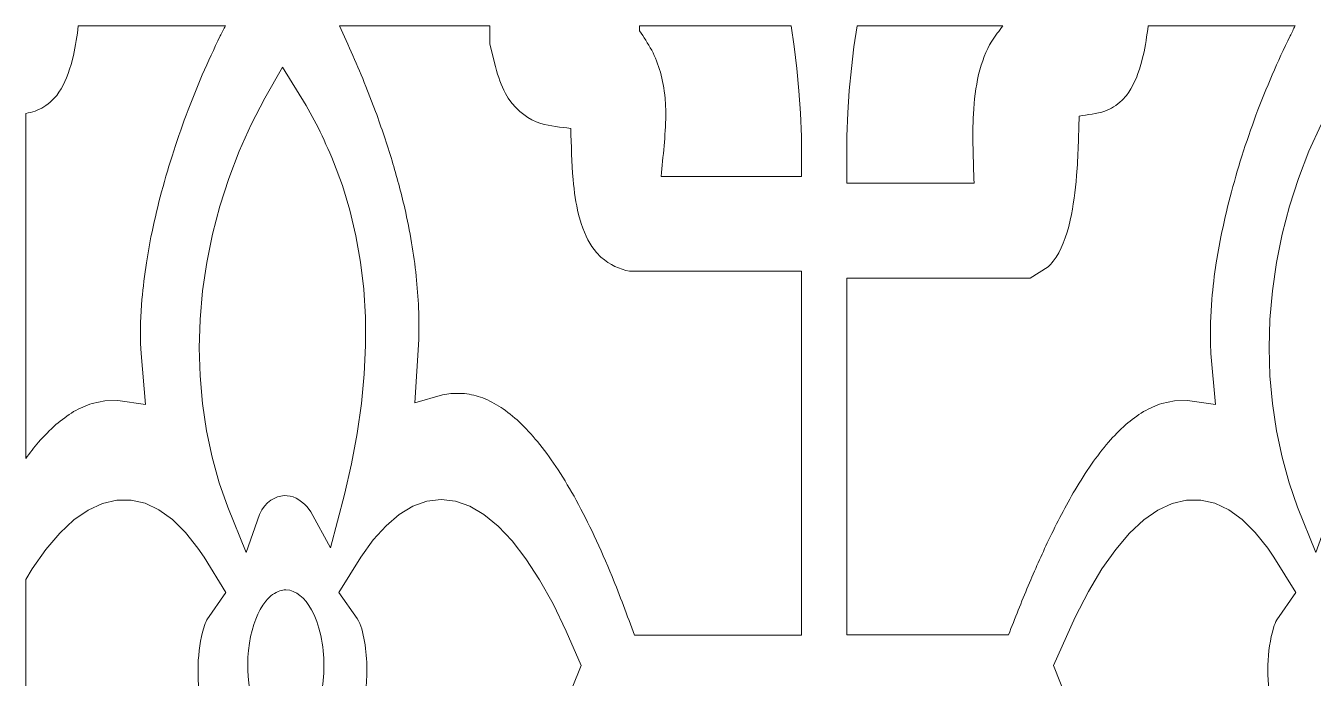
# Model space of a CAD drawing. Header units: millimetres. Extents: x -1200 to 1200, y -590 to 590.
# Drawn here: x -1200 to -35, y 0 to 590 of the extents above; entities that cross this region are included whole.
import ezdxf

# ---------------------------------------------------------------- set-up
doc = ezdxf.new("R2010")
doc.units = ezdxf.units.MM
doc.header["$MEASUREMENT"] = 0
doc.layers.add('Layer 1', color=7, linetype='Continuous')

msp = doc.modelspace()

# ---------------------------------------------------------------- linework, layer by layer
at = {"layer": 'Layer 1', "color": 250, "lineweight": 20}
for points, knots in [([(-1152.53, 589.9734), (-1152.53, 589.9734), (-1019.4054, 589.9734), (-1019.4054, 589.9734), (-1020.9896, 586.9193), (-1022.5672, 583.836), (-1024.1381, 580.7239), (-1029.6935, 569.2127), (-1035.0665, 557.5758), (-1040.3526, 545.588), (-1045.3862, 533.6336), (-1050.2298, 521.5853), (-1054.9728, 509.1867), (-1059.4036, 497.0038), (-1063.6315, 484.7662), (-1067.7438, 472.1628), (-1071.4949, 459.9698), (-1075.0265, 447.7717), (-1078.4211, 435.1863), (-1081.4203, 423.2072), (-1084.1786, 411.2989), (-1086.7725, 398.9648), (-1086.7725, 398.9648), (-1090.9455, 375.6075), (-1090.9455, 375.6075), (-1092.5585, 364.5001), (-1093.8921, 353.6944), (-1094.9917, 342.3505), (-1094.9917, 342.3505), (-1096.1732, 321.7087), (-1096.1732, 321.7087), (-1096.1732, 321.7087), (-1096.1386, 302.5444), (-1096.1386, 302.5444), (-1096.1386, 302.5444), (-1095.6723, 293.5641), (-1095.6723, 293.5641), (-1095.6723, 293.5641), (-1091.5926, 247.615), (-1091.5926, 247.615), (-1091.5926, 247.615), (-1116.7994, 250.9677), (-1116.7994, 250.9677), (-1116.7994, 250.9677), (-1128.6165, 250.84), (-1128.6165, 250.84), (-1128.6165, 250.84), (-1140.078, 248.5051), (-1140.078, 248.5051), (-1145.7604, 246.5227), (-1151.1576, 244.1202), (-1156.7213, 241.1065), (-1162.2405, 237.587), (-1167.4873, 233.7305), (-1172.8337, 229.2988), (-1178.2087, 224.3319), (-1183.3371, 219.0984), (-1188.5058, 213.3519), (-1192.4459, 208.6046), (-1196.2636, 203.7369), (-1200.05, 198.6516), (-1200.05, 198.6516), (-1200.05, 510.6815), (-1200.05, 510.6815), (-1197.2432, 511.2208), (-1194.443, 511.8729), (-1191.6503, 512.7404), (-1186.0909, 514.9435), (-1181.1967, 517.7893), (-1176.0657, 522.5432), (-1176.0657, 522.5432), (-1172.0749, 527.0436), (-1172.0749, 527.0436), (-1166.3551, 534.8054), (-1162.5188, 543.2209), (-1158.9838, 554.9265), (-1158.9838, 554.9265), (-1156.8773, 563.1706), (-1156.8773, 563.1706), (-1154.9713, 572.0251), (-1153.5749, 580.909), (-1152.53, 589.9734)], [0, 0, 0, 0, 0.037037037, 0.037037037, 0.037037037, 0.074074074, 0.074074074, 0.074074074, 0.111111111, 0.111111111, 0.111111111, 0.148148148, 0.148148148, 0.148148148, 0.185185185, 0.185185185, 0.185185185, 0.222222222, 0.222222222, 0.222222222, 0.259259259, 0.259259259, 0.259259259, 0.296296296, 0.296296296, 0.296296296, 0.333333333, 0.333333333, 0.333333333, 0.37037037, 0.37037037, 0.37037037, 0.407407407, 0.407407407, 0.407407407, 0.444444444, 0.444444444, 0.444444444, 0.481481481, 0.481481481, 0.481481481, 0.518518519, 0.518518519, 0.518518519, 0.555555556, 0.555555556, 0.555555556, 0.592592593, 0.592592593, 0.592592593, 0.62962963, 0.62962963, 0.62962963, 0.666666667, 0.666666667, 0.666666667, 0.703703704, 0.703703704, 0.703703704, 0.740740741, 0.740740741, 0.740740741, 0.777777778, 0.777777778, 0.777777778, 0.814814815, 0.814814815, 0.814814815, 0.851851852, 0.851851852, 0.851851852, 0.888888889, 0.888888889, 0.888888889, 0.925925926, 0.925925926, 0.925925926, 0.962962963, 0.962962963, 0.962962963, 1, 1, 1, 1]), ([(-916.3678, 589.9734), (-916.3678, 589.9734), (-780.335, 589.9734), (-780.335, 589.9734), (-780.335, 589.9734), (-780.335, 573.216), (-780.335, 573.216), (-780.335, 573.216), (-775.1141, 553.0231), (-775.1141, 553.0231), (-772.7446, 543.658), (-770.0191, 536.1557), (-766.1984, 528.8531), (-766.1984, 528.8531), (-763.6009, 524.482), (-763.6009, 524.482), (-754.8101, 511.4562), (-745.0011, 505.4671), (-734.2575, 501.691), (-725.2471, 498.9749), (-716.2513, 498.2947), (-707.1453, 497.1803), (-706.545, 481.7106), (-706.1588, 466.2629), (-704.9714, 450.9259), (-703.8625, 439.6841), (-702.4189, 429.69), (-700.0095, 419.2495), (-700.0095, 419.2495), (-697.7353, 411.1521), (-697.7353, 411.1521), (-693.9045, 399.815), (-689.745, 392.0711), (-683.8499, 384.9223), (-683.8499, 384.9223), (-679.7844, 380.7512), (-679.7844, 380.7512), (-671.4414, 373.541), (-663.0414, 370.005), (-654.0093, 367.9658), (-654.0093, 367.9658), (-498.3562, 367.9658), (-498.3562, 367.9658), (-498.3562, 367.9658), (-498.3562, 38.8201), (-498.3562, 38.8201), (-498.3562, 38.8201), (-649.3902, 38.8201), (-649.3902, 38.8201), (-656.0487, 56.8279), (-662.6993, 74.6079), (-669.7195, 92.0781), (-674.961, 104.5666), (-680.2845, 116.7207), (-685.8087, 128.7402), (-691.1253, 139.768), (-696.508, 150.4163), (-702.1039, 160.907), (-707.4779, 170.4522), (-712.8952, 179.571), (-718.5411, 188.5031), (-723.9564, 196.5517), (-729.3852, 204.1263), (-735.0559, 211.4792), (-740.4997, 218.0236), (-745.9179, 224.0539), (-751.59, 229.8144), (-757.053, 234.8556), (-762.4444, 239.3508), (-768.098, 243.5229), (-773.5831, 247.0649), (-778.9413, 250.0462), (-784.5649, 252.6418), (-790.082, 254.6816), (-795.4198, 256.1704), (-801.0112, 257.2073), (-806.5814, 257.7255), (-811.9259, 257.727), (-817.4981, 257.2119), (-817.4981, 257.2119), (-823.0158, 256.1884), (-823.0158, 256.1884), (-823.0158, 256.1884), (-848.2491, 249.1423), (-848.2491, 249.1423), (-848.2491, 249.1423), (-844.5367, 306.1964), (-844.5367, 306.1964), (-844.351, 315.743), (-844.3988, 324.9101), (-844.6675, 334.4522), (-845.1743, 344.3391), (-845.8828, 353.8334), (-846.8202, 363.6023), (-848.0245, 373.8463), (-849.402, 383.7095), (-851.0027, 393.7482), (-852.907, 404.339), (-854.9593, 414.5706), (-857.2212, 424.892), (-860.738, 439.6558), (-864.5144, 453.7425), (-868.6563, 467.8773), (-873.3924, 483.1276), (-878.344, 497.777), (-883.6075, 512.3547), (-883.6075, 512.3547), (-892.3636, 535.0922), (-892.3636, 535.0922), (-900.0752, 553.9753), (-908.0632, 572.2325), (-916.3678, 589.9734)], [0, 0, 0, 0, 0.027027027, 0.027027027, 0.027027027, 0.054054054, 0.054054054, 0.054054054, 0.081081081, 0.081081081, 0.081081081, 0.108108108, 0.108108108, 0.108108108, 0.135135135, 0.135135135, 0.135135135, 0.162162162, 0.162162162, 0.162162162, 0.189189189, 0.189189189, 0.189189189, 0.216216216, 0.216216216, 0.216216216, 0.243243243, 0.243243243, 0.243243243, 0.27027027, 0.27027027, 0.27027027, 0.297297297, 0.297297297, 0.297297297, 0.324324324, 0.324324324, 0.324324324, 0.351351351, 0.351351351, 0.351351351, 0.378378378, 0.378378378, 0.378378378, 0.405405405, 0.405405405, 0.405405405, 0.432432432, 0.432432432, 0.432432432, 0.459459459, 0.459459459, 0.459459459, 0.486486486, 0.486486486, 0.486486486, 0.513513514, 0.513513514, 0.513513514, 0.540540541, 0.540540541, 0.540540541, 0.567567568, 0.567567568, 0.567567568, 0.594594595, 0.594594595, 0.594594595, 0.621621622, 0.621621622, 0.621621622, 0.648648649, 0.648648649, 0.648648649, 0.675675676, 0.675675676, 0.675675676, 0.702702703, 0.702702703, 0.702702703, 0.72972973, 0.72972973, 0.72972973, 0.756756757, 0.756756757, 0.756756757, 0.783783784, 0.783783784, 0.783783784, 0.810810811, 0.810810811, 0.810810811, 0.837837838, 0.837837838, 0.837837838, 0.864864865, 0.864864865, 0.864864865, 0.891891892, 0.891891892, 0.891891892, 0.918918919, 0.918918919, 0.918918919, 0.945945946, 0.945945946, 0.945945946, 0.972972973, 0.972972973, 0.972972973, 1, 1, 1, 1]), ([(-644.894, 589.9734), (-644.894, 589.9734), (-507.7466, 589.9734), (-507.7466, 589.9734), (-507.7466, 589.9734), (-504.9536, 571.1268), (-504.9536, 571.1268), (-504.9536, 571.1268), (-502.557, 551.3598), (-502.557, 551.3598), (-502.557, 551.3598), (-500.6532, 531.2577), (-500.6532, 531.2577), (-500.6532, 531.2577), (-499.255, 510.8494), (-499.255, 510.8494), (-499.255, 510.8494), (-498.3562, 489.692), (-498.3562, 489.692), (-498.3562, 489.692), (-498.3562, 453.7359), (-498.3562, 453.7359), (-498.3562, 453.7359), (-625.3217, 453.7359), (-625.3217, 453.7359), (-623.6682, 471.9817), (-621.3143, 490.4302), (-621.103, 509.0563), (-621.1335, 514.2596), (-621.323, 519.1905), (-621.7279, 524.3388), (-623.4556, 541.9111), (-627.4525, 555.1029), (-633.8462, 567.7741), (-637.2942, 574.1877), (-641.0403, 579.7188), (-644.7746, 585.5065), (-644.7746, 585.5065), (-644.894, 589.9734), (-644.894, 589.9734)], [0, 0, 0, 0, 0.076923077, 0.076923077, 0.076923077, 0.153846154, 0.153846154, 0.153846154, 0.230769231, 0.230769231, 0.230769231, 0.307692308, 0.307692308, 0.307692308, 0.384615385, 0.384615385, 0.384615385, 0.461538462, 0.461538462, 0.461538462, 0.538461538, 0.538461538, 0.538461538, 0.615384615, 0.615384615, 0.615384615, 0.692307692, 0.692307692, 0.692307692, 0.769230769, 0.769230769, 0.769230769, 0.846153846, 0.846153846, 0.846153846, 0.923076923, 0.923076923, 0.923076923, 1, 1, 1, 1]), ([(-448.1033, 589.9734), (-448.1033, 589.9734), (-316.1739, 589.9734), (-316.1739, 589.9734), (-319.5928, 585.4234), (-323.0571, 581.005), (-326.2966, 575.9716), (-331.5062, 567.2544), (-335.1796, 557.9283), (-338.1573, 545.8487), (-340.7545, 534.26), (-342.1215, 522.8838), (-342.9054, 510.3481), (-343.9187, 489.2934), (-342.8897, 468.6571), (-342.3096, 447.5218), (-342.3096, 447.5218), (-457.4727, 447.5218), (-457.4727, 447.5218), (-457.4727, 447.5218), (-457.4727, 490.2774), (-457.4727, 490.2774), (-457.4727, 490.2774), (-456.5685, 511.2382), (-456.5685, 511.2382), (-456.5685, 511.2382), (-455.1779, 531.4306), (-455.1779, 531.4306), (-455.1779, 531.4306), (-453.292, 551.3229), (-453.292, 551.3229), (-453.292, 551.3229), (-450.9232, 570.8877), (-450.9232, 570.8877), (-450.9232, 570.8877), (-448.1033, 589.9734), (-448.1033, 589.9734)], [0, 0, 0, 0, 0.083333333, 0.083333333, 0.083333333, 0.166666667, 0.166666667, 0.166666667, 0.25, 0.25, 0.25, 0.333333333, 0.333333333, 0.333333333, 0.416666667, 0.416666667, 0.416666667, 0.5, 0.5, 0.5, 0.583333333, 0.583333333, 0.583333333, 0.666666667, 0.666666667, 0.666666667, 0.75, 0.75, 0.75, 0.833333333, 0.833333333, 0.833333333, 0.916666667, 0.916666667, 0.916666667, 1, 1, 1, 1]), ([(-184.8414, 589.9734), (-184.8414, 589.9734), (-51.7167, 589.9734), (-51.7167, 589.9734), (-53.301, 586.9193), (-54.8786, 583.836), (-56.4494, 580.7239), (-62.0052, 569.2127), (-67.3778, 557.5758), (-72.664, 545.588), (-77.6975, 533.6336), (-82.5411, 521.5853), (-87.2842, 509.1867), (-91.7149, 497.0038), (-95.9431, 484.7662), (-100.0555, 472.1628), (-103.8065, 459.9698), (-107.3379, 447.7717), (-110.7327, 435.1863), (-113.7316, 423.2072), (-116.49, 411.2989), (-119.0839, 398.9648), (-119.0839, 398.9648), (-123.2569, 375.6075), (-123.2569, 375.6075), (-124.8698, 364.5001), (-126.2035, 353.6944), (-127.3031, 342.3505), (-127.3031, 342.3505), (-128.4846, 321.7087), (-128.4846, 321.7087), (-128.4846, 321.7087), (-128.4503, 302.5435), (-128.4503, 302.5435), (-128.4503, 302.5435), (-127.9839, 293.5641), (-127.9839, 293.5641), (-127.9839, 293.5641), (-123.9042, 247.615), (-123.9042, 247.615), (-123.9042, 247.615), (-149.1109, 250.9677), (-149.1109, 250.9677), (-149.1109, 250.9677), (-160.9279, 250.84), (-160.9279, 250.84), (-160.9279, 250.84), (-172.3893, 248.5051), (-172.3893, 248.5051), (-178.0717, 246.5227), (-183.4689, 244.1202), (-189.0327, 241.1065), (-194.5519, 237.587), (-199.7987, 233.7305), (-205.1451, 229.2988), (-210.52, 224.3319), (-215.6485, 219.0984), (-220.8171, 213.3519), (-226.0522, 207.0444), (-231.0723, 200.5227), (-236.0881, 193.5638), (-241.1819, 186.0394), (-246.0925, 178.3403), (-250.9686, 170.2819), (-259.3419, 155.7314), (-267.1955, 140.6946), (-274.9058, 124.8072), (-281.2173, 111.3264), (-287.3069, 97.6338), (-293.291, 83.595), (-299.358, 68.9707), (-305.2499, 54.139), (-311.1411, 39.2393), (-311.1411, 39.2393), (-457.4727, 39.2393), (-457.4727, 39.2393), (-457.4727, 39.2393), (-457.4727, 361.7518), (-457.4727, 361.7518), (-457.4727, 361.7518), (-291.6506, 361.7518), (-291.6506, 361.7518), (-291.6506, 361.7518), (-275.128, 372.049), (-275.128, 372.049), (-273.5987, 373.603), (-272.1528, 375.2217), (-270.6961, 377.0214), (-263.4701, 386.8191), (-258.9587, 398.7432), (-255.2633, 414.2468), (-252.41, 427.3715), (-250.7069, 440.41), (-249.4776, 454.449), (-248.133, 472.3767), (-247.7878, 490.2559), (-247.2378, 508.3647), (-239.452, 509.577), (-231.6745, 510.344), (-223.9619, 512.7404), (-218.4023, 514.9435), (-213.508, 517.7893), (-208.3771, 522.5432), (-208.3771, 522.5432), (-204.3866, 527.0436), (-204.3866, 527.0436), (-198.6665, 534.8054), (-194.8301, 543.2209), (-191.2952, 554.9265), (-191.2952, 554.9265), (-189.1887, 563.1706), (-189.1887, 563.1706), (-187.2827, 572.0251), (-185.8865, 580.909), (-184.8414, 589.9734)], [0, 0, 0, 0, 0.026315789, 0.026315789, 0.026315789, 0.052631579, 0.052631579, 0.052631579, 0.078947368, 0.078947368, 0.078947368, 0.105263158, 0.105263158, 0.105263158, 0.131578947, 0.131578947, 0.131578947, 0.157894737, 0.157894737, 0.157894737, 0.184210526, 0.184210526, 0.184210526, 0.210526316, 0.210526316, 0.210526316, 0.236842105, 0.236842105, 0.236842105, 0.263157895, 0.263157895, 0.263157895, 0.289473684, 0.289473684, 0.289473684, 0.315789474, 0.315789474, 0.315789474, 0.342105263, 0.342105263, 0.342105263, 0.368421053, 0.368421053, 0.368421053, 0.394736842, 0.394736842, 0.394736842, 0.421052632, 0.421052632, 0.421052632, 0.447368421, 0.447368421, 0.447368421, 0.473684211, 0.473684211, 0.473684211, 0.5, 0.5, 0.5, 0.526315789, 0.526315789, 0.526315789, 0.552631579, 0.552631579, 0.552631579, 0.578947368, 0.578947368, 0.578947368, 0.605263158, 0.605263158, 0.605263158, 0.631578947, 0.631578947, 0.631578947, 0.657894737, 0.657894737, 0.657894737, 0.684210526, 0.684210526, 0.684210526, 0.710526316, 0.710526316, 0.710526316, 0.736842105, 0.736842105, 0.736842105, 0.763157895, 0.763157895, 0.763157895, 0.789473684, 0.789473684, 0.789473684, 0.815789474, 0.815789474, 0.815789474, 0.842105263, 0.842105263, 0.842105263, 0.868421053, 0.868421053, 0.868421053, 0.894736842, 0.894736842, 0.894736842, 0.921052632, 0.921052632, 0.921052632, 0.947368421, 0.947368421, 0.947368421, 0.973684211, 0.973684211, 0.973684211, 1, 1, 1, 1]), ([(-967.9053, 552.6301), (-967.9053, 552.6301), (-946.425, 517.8919), (-946.425, 517.8919), (-946.425, 517.8919), (-935.6764, 497.9792), (-935.6764, 497.9792), (-930.7541, 487.884), (-926.1439, 477.7349), (-921.6249, 466.9477), (-921.6249, 466.9477), (-913.6851, 445.3901), (-913.6851, 445.3901), (-913.6851, 445.3901), (-906.9367, 423.0805), (-906.9367, 423.0805), (-906.9367, 423.0805), (-901.43, 400.0053), (-901.43, 400.0053), (-901.43, 400.0053), (-897.2152, 376.1831), (-897.2152, 376.1831), (-897.2152, 376.1831), (-894.336, 351.6751), (-894.336, 351.6751), (-894.336, 351.6751), (-892.818, 326.557), (-892.818, 326.557), (-892.818, 326.557), (-892.6681, 300.9156), (-892.6681, 300.9156), (-892.6681, 300.9156), (-893.8742, 274.8139), (-893.8742, 274.8139), (-893.8742, 274.8139), (-896.414, 248.2916), (-896.414, 248.2916), (-896.414, 248.2916), (-900.2601, 221.3451), (-900.2601, 221.3451), (-900.2601, 221.3451), (-905.3891, 193.9486), (-905.3891, 193.9486), (-905.3891, 193.9486), (-911.7833, 166.0513), (-911.7833, 166.0513), (-911.7833, 166.0513), (-924.271, 117.8606), (-924.271, 117.8606), (-924.271, 117.8606), (-942.131, 150.3177), (-942.131, 150.3177), (-942.131, 150.3177), (-945.4839, 154.8326), (-945.4839, 154.8326), (-952.207, 162.2701), (-958.6834, 165.2314), (-966.386, 165.1617), (-974.1469, 164.3787), (-983.4129, 160.2765), (-988.593, 147.9296), (-988.593, 147.9296), (-1000.8084, 113.5346), (-1000.8084, 113.5346), (-1000.8084, 113.5346), (-1017.2805, 154.5606), (-1017.2805, 154.5606), (-1017.2805, 154.5606), (-1024.9868, 176.7831), (-1024.9868, 176.7831), (-1024.9868, 176.7831), (-1031.3961, 199.8644), (-1031.3961, 199.8644), (-1031.3961, 199.8644), (-1036.4563, 223.7231), (-1036.4563, 223.7231), (-1036.4563, 223.7231), (-1040.1179, 248.2563), (-1040.1179, 248.2563), (-1040.1179, 248.2563), (-1042.3369, 273.3293), (-1042.3369, 273.3293), (-1042.3369, 273.3293), (-1043.0811, 298.7921), (-1043.0811, 298.7921), (-1043.0811, 298.7921), (-1042.3346, 324.4853), (-1042.3346, 324.4853), (-1042.3346, 324.4853), (-1040.0953, 350.2564), (-1040.0953, 350.2564), (-1040.0953, 350.2564), (-1036.3753, 375.9718), (-1036.3753, 375.9718), (-1036.3753, 375.9718), (-1031.191, 401.525), (-1031.191, 401.525), (-1031.191, 401.525), (-1024.5623, 426.8333), (-1024.5623, 426.8333), (-1024.5623, 426.8333), (-1016.503, 451.8391), (-1016.503, 451.8391), (-1016.503, 451.8391), (-1007.0253, 476.4955), (-1007.0253, 476.4955), (-1007.0253, 476.4955), (-996.1326, 500.768), (-996.1326, 500.768), (-996.1326, 500.768), (-983.8243, 524.6261), (-983.8243, 524.6261), (-983.8243, 524.6261), (-967.9053, 552.6301), (-967.9053, 552.6301)], [0, 0, 0, 0, 0.026315789, 0.026315789, 0.026315789, 0.052631579, 0.052631579, 0.052631579, 0.078947368, 0.078947368, 0.078947368, 0.105263158, 0.105263158, 0.105263158, 0.131578947, 0.131578947, 0.131578947, 0.157894737, 0.157894737, 0.157894737, 0.184210526, 0.184210526, 0.184210526, 0.210526316, 0.210526316, 0.210526316, 0.236842105, 0.236842105, 0.236842105, 0.263157895, 0.263157895, 0.263157895, 0.289473684, 0.289473684, 0.289473684, 0.315789474, 0.315789474, 0.315789474, 0.342105263, 0.342105263, 0.342105263, 0.368421053, 0.368421053, 0.368421053, 0.394736842, 0.394736842, 0.394736842, 0.421052632, 0.421052632, 0.421052632, 0.447368421, 0.447368421, 0.447368421, 0.473684211, 0.473684211, 0.473684211, 0.5, 0.5, 0.5, 0.526315789, 0.526315789, 0.526315789, 0.552631579, 0.552631579, 0.552631579, 0.578947368, 0.578947368, 0.578947368, 0.605263158, 0.605263158, 0.605263158, 0.631578947, 0.631578947, 0.631578947, 0.657894737, 0.657894737, 0.657894737, 0.684210526, 0.684210526, 0.684210526, 0.710526316, 0.710526316, 0.710526316, 0.736842105, 0.736842105, 0.736842105, 0.763157895, 0.763157895, 0.763157895, 0.789473684, 0.789473684, 0.789473684, 0.815789474, 0.815789474, 0.815789474, 0.842105263, 0.842105263, 0.842105263, 0.868421053, 0.868421053, 0.868421053, 0.894736842, 0.894736842, 0.894736842, 0.921052632, 0.921052632, 0.921052632, 0.947368421, 0.947368421, 0.947368421, 0.973684211, 0.973684211, 0.973684211, 1, 1, 1, 1]), ([(-0.2169, 552.6301), (-0.2169, 552.6301), (21.2634, 517.8919), (21.2634, 517.8919), (21.2634, 517.8919), (32.0121, 497.9792), (32.0121, 497.9792), (36.9337, 487.8855), (41.5439, 477.7366), (46.0634, 466.9477), (46.0634, 466.9477), (54.003, 445.3907), (54.003, 445.3907), (54.003, 445.3907), (60.752, 423.0805), (60.752, 423.0805), (60.752, 423.0805), (66.2586, 400.0053), (66.2586, 400.0053), (66.2586, 400.0053), (70.4734, 376.1831), (70.4734, 376.1831), (70.4734, 376.1831), (73.3526, 351.6751), (73.3526, 351.6751), (73.3526, 351.6751), (74.8707, 326.557), (74.8707, 326.557), (74.8707, 326.557), (75.0206, 300.9156), (75.0206, 300.9156), (75.0206, 300.9156), (73.8141, 274.8139), (73.8141, 274.8139), (73.8141, 274.8139), (71.2746, 248.2916), (71.2746, 248.2916), (71.2746, 248.2916), (67.4285, 221.3451), (67.4285, 221.3451), (67.4285, 221.3451), (62.2995, 193.9486), (62.2995, 193.9486), (62.2995, 193.9486), (55.9054, 166.0518), (55.9054, 166.0518), (55.9054, 166.0518), (43.4187, 117.8611), (43.4187, 117.8611), (43.4187, 117.8611), (25.5577, 150.3177), (25.5577, 150.3177), (25.5577, 150.3177), (22.2047, 154.8326), (22.2047, 154.8326), (15.4799, 162.2722), (9.0038, 165.2314), (1.3024, 165.1617), (-6.4572, 164.3787), (-15.7246, 160.2765), (-20.9041, 147.9311), (-20.9041, 147.9311), (-33.1198, 113.5346), (-33.1198, 113.5346), (-33.1198, 113.5346), (-49.5919, 154.5606), (-49.5919, 154.5606), (-49.5919, 154.5606), (-57.2984, 176.7831), (-57.2984, 176.7831), (-57.2984, 176.7831), (-63.7075, 199.8644), (-63.7075, 199.8644), (-63.7075, 199.8644), (-68.7679, 223.7231), (-68.7679, 223.7231), (-68.7679, 223.7231), (-72.4293, 248.2563), (-72.4293, 248.2563), (-72.4293, 248.2563), (-74.6482, 273.3293), (-74.6482, 273.3293), (-74.6482, 273.3293), (-75.3924, 298.7921), (-75.3924, 298.7921), (-75.3924, 298.7921), (-74.646, 324.4853), (-74.646, 324.4853), (-74.646, 324.4853), (-72.4067, 350.2564), (-72.4067, 350.2564), (-72.4067, 350.2564), (-68.6867, 375.9718), (-68.6867, 375.9718), (-68.6867, 375.9718), (-63.5024, 401.525), (-63.5024, 401.525), (-63.5024, 401.525), (-56.8736, 426.8333), (-56.8736, 426.8333), (-56.8736, 426.8333), (-48.8149, 451.8386), (-48.8149, 451.8386), (-48.8149, 451.8386), (-39.3369, 476.4955), (-39.3369, 476.4955), (-39.3369, 476.4955), (-28.4442, 500.768), (-28.4442, 500.768), (-28.4442, 500.768), (-16.1356, 524.6261), (-16.1356, 524.6261), (-16.1356, 524.6261), (-0.2169, 552.6301), (-0.2169, 552.6301)], [0, 0, 0, 0, 0.026315789, 0.026315789, 0.026315789, 0.052631579, 0.052631579, 0.052631579, 0.078947368, 0.078947368, 0.078947368, 0.105263158, 0.105263158, 0.105263158, 0.131578947, 0.131578947, 0.131578947, 0.157894737, 0.157894737, 0.157894737, 0.184210526, 0.184210526, 0.184210526, 0.210526316, 0.210526316, 0.210526316, 0.236842105, 0.236842105, 0.236842105, 0.263157895, 0.263157895, 0.263157895, 0.289473684, 0.289473684, 0.289473684, 0.315789474, 0.315789474, 0.315789474, 0.342105263, 0.342105263, 0.342105263, 0.368421053, 0.368421053, 0.368421053, 0.394736842, 0.394736842, 0.394736842, 0.421052632, 0.421052632, 0.421052632, 0.447368421, 0.447368421, 0.447368421, 0.473684211, 0.473684211, 0.473684211, 0.5, 0.5, 0.5, 0.526315789, 0.526315789, 0.526315789, 0.552631579, 0.552631579, 0.552631579, 0.578947368, 0.578947368, 0.578947368, 0.605263158, 0.605263158, 0.605263158, 0.631578947, 0.631578947, 0.631578947, 0.657894737, 0.657894737, 0.657894737, 0.684210526, 0.684210526, 0.684210526, 0.710526316, 0.710526316, 0.710526316, 0.736842105, 0.736842105, 0.736842105, 0.763157895, 0.763157895, 0.763157895, 0.789473684, 0.789473684, 0.789473684, 0.815789474, 0.815789474, 0.815789474, 0.842105263, 0.842105263, 0.842105263, 0.868421053, 0.868421053, 0.868421053, 0.894736842, 0.894736842, 0.894736842, 0.921052632, 0.921052632, 0.921052632, 0.947368421, 0.947368421, 0.947368421, 0.973684211, 0.973684211, 0.973684211, 1, 1, 1, 1]), ([(-1200.05, -72.7242), (-1200.05, -72.7242), (-1200.05, 89.1855), (-1200.05, 89.1855), (-1200.05, 89.1855), (-1194.2655, 98.8544), (-1194.2655, 98.8544), (-1194.2655, 98.8544), (-1181.848, 116.4606), (-1181.848, 116.4606), (-1181.848, 116.4606), (-1169.251, 131.2269), (-1169.251, 131.2269), (-1169.251, 131.2269), (-1156.4972, 143.1219), (-1156.4972, 143.1219), (-1156.4972, 143.1219), (-1143.619, 152.1037), (-1143.619, 152.1037), (-1143.619, 152.1037), (-1130.6663, 158.1232), (-1130.6663, 158.1232), (-1130.6663, 158.1232), (-1117.7021, 161.1435), (-1117.7021, 161.1435), (-1117.7021, 161.1435), (-1104.8071, 161.1435), (-1104.8071, 161.1435), (-1104.8071, 161.1435), (-1092.0713, 158.1417), (-1092.0713, 158.1417), (-1092.0713, 158.1417), (-1079.5817, 152.1915), (-1079.5817, 152.1915), (-1079.5817, 152.1915), (-1067.4165, 143.3814), (-1067.4165, 143.3814), (-1067.4165, 143.3814), (-1055.6384, 131.818), (-1055.6384, 131.818), (-1055.6384, 131.818), (-1044.2919, 117.6154), (-1044.2919, 117.6154), (-1044.2919, 117.6154), (-1038.7903, 109.557), (-1038.7903, 109.557), (-1038.7903, 109.557), (-1018.9496, 77.5615), (-1018.9496, 77.5615), (-1018.9496, 77.5615), (-1036.1429, 52.8673), (-1036.1429, 52.8673), (-1037.2948, 50.6068), (-1038.1795, 48.3344), (-1039.0809, 45.6759), (-1045.2913, 24.8073), (-1045.5335, -0.7951), (-1041.5802, -23.2674), (-1039.946, -31.1764), (-1038.0687, -37.57), (-1035.3629, -44.2617), (-1035.3629, -44.2617), (-1021.0652, -75.544), (-1021.0652, -75.544), (-1021.0652, -75.544), (-1051.6095, -106.7668), (-1051.6095, -106.7668), (-1051.6095, -106.7668), (-1065.4511, -118.3554), (-1065.4511, -118.3554), (-1065.4511, -118.3554), (-1079.0713, -127.3946), (-1079.0713, -127.3946), (-1079.0713, -127.3946), (-1092.4918, -133.8381), (-1092.4918, -133.8381), (-1092.4918, -133.8381), (-1105.7186, -137.6243), (-1105.7186, -137.6243), (-1105.7186, -137.6243), (-1118.7394, -138.697), (-1118.7394, -138.697), (-1118.7394, -138.697), (-1131.5203, -137.0117), (-1131.5203, -137.0117), (-1131.5203, -137.0117), (-1144.0147, -132.5652), (-1144.0147, -132.5652), (-1144.0147, -132.5652), (-1156.1694, -125.3943), (-1156.1694, -125.3943), (-1156.1694, -125.3943), (-1167.9447, -115.5839), (-1167.9447, -115.5839), (-1167.9447, -115.5839), (-1179.3179, -103.239), (-1179.3179, -103.239), (-1179.3179, -103.239), (-1190.2909, -88.4721), (-1190.2909, -88.4721), (-1190.2909, -88.4721), (-1200.05, -72.7242), (-1200.05, -72.7242)], [0, 0, 0, 0, 0.029411765, 0.029411765, 0.029411765, 0.058823529, 0.058823529, 0.058823529, 0.088235294, 0.088235294, 0.088235294, 0.117647059, 0.117647059, 0.117647059, 0.147058824, 0.147058824, 0.147058824, 0.176470588, 0.176470588, 0.176470588, 0.205882353, 0.205882353, 0.205882353, 0.235294118, 0.235294118, 0.235294118, 0.264705882, 0.264705882, 0.264705882, 0.294117647, 0.294117647, 0.294117647, 0.323529412, 0.323529412, 0.323529412, 0.352941176, 0.352941176, 0.352941176, 0.382352941, 0.382352941, 0.382352941, 0.411764706, 0.411764706, 0.411764706, 0.441176471, 0.441176471, 0.441176471, 0.470588235, 0.470588235, 0.470588235, 0.5, 0.5, 0.5, 0.529411765, 0.529411765, 0.529411765, 0.558823529, 0.558823529, 0.558823529, 0.588235294, 0.588235294, 0.588235294, 0.617647059, 0.617647059, 0.617647059, 0.647058824, 0.647058824, 0.647058824, 0.676470588, 0.676470588, 0.676470588, 0.705882353, 0.705882353, 0.705882353, 0.735294118, 0.735294118, 0.735294118, 0.764705882, 0.764705882, 0.764705882, 0.794117647, 0.794117647, 0.794117647, 0.823529412, 0.823529412, 0.823529412, 0.852941176, 0.852941176, 0.852941176, 0.882352941, 0.882352941, 0.882352941, 0.911764706, 0.911764706, 0.911764706, 0.941176471, 0.941176471, 0.941176471, 0.970588235, 0.970588235, 0.970588235, 1, 1, 1, 1]), ([(-697.6589, 11.5184), (-697.6589, 11.5184), (-714.5903, -30.5054), (-714.5903, -30.5054), (-714.5903, -30.5054), (-724.5236, -52.0369), (-724.5236, -52.0369), (-729.5554, -61.8888), (-734.62, -71.1287), (-740.0183, -80.2091), (-740.0183, -80.2091), (-750.798, -96.1514), (-750.798, -96.1514), (-750.798, -96.1514), (-761.9699, -109.7214), (-761.9699, -109.7214), (-761.9699, -109.7214), (-773.5454, -120.8134), (-773.5454, -120.8134), (-773.5454, -120.8134), (-785.5142, -129.316), (-785.5142, -129.316), (-785.5142, -129.316), (-797.8452, -135.133), (-797.8452, -135.133), (-797.8452, -135.133), (-810.489, -138.2005), (-810.489, -138.2005), (-810.489, -138.2005), (-823.3957, -138.5037), (-823.3957, -138.5037), (-823.3957, -138.5037), (-836.5218, -136.0677), (-836.5218, -136.0677), (-836.5218, -136.0677), (-849.8468, -130.945), (-849.8468, -130.945), (-849.8468, -130.945), (-863.3647, -123.1965), (-863.3647, -123.1965), (-863.3647, -123.1965), (-877.0929, -112.8771), (-877.0929, -112.8771), (-877.0929, -112.8771), (-891.055, -100.0274), (-891.055, -100.0274), (-891.055, -100.0274), (-914.5916, -75.5414), (-914.5916, -75.5414), (-914.5916, -75.5414), (-898.9821, -41.0285), (-898.9821, -41.0285), (-898.9821, -41.0285), (-896.7028, -34.2322), (-896.7028, -34.2322), (-892.8947, -20.4072), (-891.4086, -7.0737), (-891.4429, 8.5824), (-891.8334, 24.107), (-893.8413, 43.3123), (-900.1715, 53.9784), (-900.1715, 53.9784), (-916.7113, 77.5549), (-916.7113, 77.5549), (-916.7113, 77.5549), (-896.8625, 109.556), (-896.8625, 109.556), (-896.8625, 109.556), (-885.7438, 125.0391), (-885.7438, 125.0391), (-885.7438, 125.0391), (-874.1772, 137.9354), (-874.1772, 137.9354), (-874.1772, 137.9354), (-862.1984, 148.1364), (-862.1984, 148.1364), (-862.1984, 148.1364), (-849.8624, 155.5293), (-849.8624, 155.5293), (-849.8624, 155.5293), (-837.2386, 160.0153), (-837.2386, 160.0153), (-837.2386, 160.0153), (-824.4121, 161.5211), (-824.4121, 161.5211), (-824.4121, 161.5211), (-811.4713, 160.0102), (-811.4713, 160.0102), (-811.4713, 160.0102), (-798.5043, 155.4872), (-798.5043, 155.4872), (-798.5043, 155.4872), (-785.5809, 147.9798), (-785.5809, 147.9798), (-785.5809, 147.9798), (-772.7608, 137.5358), (-772.7608, 137.5358), (-772.7608, 137.5358), (-760.0817, 124.2008), (-760.0817, 124.2008), (-760.0817, 124.2008), (-747.5727, 108.0122), (-747.5727, 108.0122), (-747.5727, 108.0122), (-735.251, 88.9938), (-735.251, 88.9938), (-735.251, 88.9938), (-723.1323, 67.1555), (-723.1323, 67.1555), (-723.1323, 67.1555), (-711.2278, 42.4934), (-711.2278, 42.4934), (-711.2278, 42.4934), (-697.6589, 11.5184), (-697.6589, 11.5184)], [0, 0, 0, 0, 0.026315789, 0.026315789, 0.026315789, 0.052631579, 0.052631579, 0.052631579, 0.078947368, 0.078947368, 0.078947368, 0.105263158, 0.105263158, 0.105263158, 0.131578947, 0.131578947, 0.131578947, 0.157894737, 0.157894737, 0.157894737, 0.184210526, 0.184210526, 0.184210526, 0.210526316, 0.210526316, 0.210526316, 0.236842105, 0.236842105, 0.236842105, 0.263157895, 0.263157895, 0.263157895, 0.289473684, 0.289473684, 0.289473684, 0.315789474, 0.315789474, 0.315789474, 0.342105263, 0.342105263, 0.342105263, 0.368421053, 0.368421053, 0.368421053, 0.394736842, 0.394736842, 0.394736842, 0.421052632, 0.421052632, 0.421052632, 0.447368421, 0.447368421, 0.447368421, 0.473684211, 0.473684211, 0.473684211, 0.5, 0.5, 0.5, 0.526315789, 0.526315789, 0.526315789, 0.552631579, 0.552631579, 0.552631579, 0.578947368, 0.578947368, 0.578947368, 0.605263158, 0.605263158, 0.605263158, 0.631578947, 0.631578947, 0.631578947, 0.657894737, 0.657894737, 0.657894737, 0.684210526, 0.684210526, 0.684210526, 0.710526316, 0.710526316, 0.710526316, 0.736842105, 0.736842105, 0.736842105, 0.763157895, 0.763157895, 0.763157895, 0.789473684, 0.789473684, 0.789473684, 0.815789474, 0.815789474, 0.815789474, 0.842105263, 0.842105263, 0.842105263, 0.868421053, 0.868421053, 0.868421053, 0.894736842, 0.894736842, 0.894736842, 0.921052632, 0.921052632, 0.921052632, 0.947368421, 0.947368421, 0.947368421, 0.973684211, 0.973684211, 0.973684211, 1, 1, 1, 1]), ([(-270.3068, 11.5159), (-270.3068, 11.5159), (-250.8118, 55.1765), (-250.8118, 55.1765), (-250.8118, 55.1765), (-238.7984, 78.4261), (-238.7984, 78.4261), (-238.7984, 78.4261), (-226.5769, 98.8544), (-226.5769, 98.8544), (-226.5769, 98.8544), (-214.1596, 116.4606), (-214.1596, 116.4606), (-214.1596, 116.4606), (-201.5627, 131.2269), (-201.5627, 131.2269), (-201.5627, 131.2269), (-188.8086, 143.1219), (-188.8086, 143.1219), (-188.8086, 143.1219), (-175.9304, 152.1037), (-175.9304, 152.1037), (-175.9304, 152.1037), (-162.9777, 158.1232), (-162.9777, 158.1232), (-162.9777, 158.1232), (-150.0135, 161.1435), (-150.0135, 161.1435), (-150.0135, 161.1435), (-137.1185, 161.1435), (-137.1185, 161.1435), (-137.1185, 161.1435), (-124.3826, 158.1417), (-124.3826, 158.1417), (-124.3826, 158.1417), (-111.8931, 152.1915), (-111.8931, 152.1915), (-111.8931, 152.1915), (-99.7281, 143.3814), (-99.7281, 143.3814), (-99.7281, 143.3814), (-87.9495, 131.818), (-87.9495, 131.818), (-87.9495, 131.818), (-76.6033, 117.6154), (-76.6033, 117.6154), (-76.6033, 117.6154), (-71.1017, 109.557), (-71.1017, 109.557), (-71.1017, 109.557), (-51.261, 77.5615), (-51.261, 77.5615), (-51.261, 77.5615), (-68.4539, 52.8673), (-68.4539, 52.8673), (-69.6062, 50.6062), (-70.4908, 48.3344), (-71.3926, 45.6744), (-77.6032, 24.8088), (-77.8446, -0.7987), (-73.8916, -23.2674), (-72.2576, -31.1764), (-70.3803, -37.57), (-67.6745, -44.2617), (-67.6745, -44.2617), (-53.3769, -75.544), (-53.3769, -75.544), (-53.3769, -75.544), (-83.9211, -106.7668), (-83.9211, -106.7668), (-83.9211, -106.7668), (-97.7627, -118.3554), (-97.7627, -118.3554), (-97.7627, -118.3554), (-111.3827, -127.3946), (-111.3827, -127.3946), (-111.3827, -127.3946), (-124.8032, -133.8381), (-124.8032, -133.8381), (-124.8032, -133.8381), (-138.03, -137.6243), (-138.03, -137.6243), (-138.03, -137.6243), (-151.0508, -138.697), (-151.0508, -138.697), (-151.0508, -138.697), (-163.8316, -137.0117), (-163.8316, -137.0117), (-163.8316, -137.0117), (-176.3261, -132.5652), (-176.3261, -132.5652), (-176.3261, -132.5652), (-188.4808, -125.3943), (-188.4808, -125.3943), (-188.4808, -125.3943), (-200.2561, -115.5839), (-200.2561, -115.5839), (-200.2561, -115.5839), (-211.6296, -103.239), (-211.6296, -103.239), (-211.6296, -103.239), (-222.6026, -88.4721), (-222.6026, -88.4721), (-222.6026, -88.4721), (-233.1958, -71.3775), (-233.1958, -71.3775), (-233.1958, -71.3775), (-243.4396, -52.0384), (-243.4396, -52.0384), (-248.5829, -41.2495), (-253.4463, -30.3341), (-258.2359, -18.9331), (-258.2359, -18.9331), (-270.3068, 11.5159), (-270.3068, 11.5159)], [0, 0, 0, 0, 0.026315789, 0.026315789, 0.026315789, 0.052631579, 0.052631579, 0.052631579, 0.078947368, 0.078947368, 0.078947368, 0.105263158, 0.105263158, 0.105263158, 0.131578947, 0.131578947, 0.131578947, 0.157894737, 0.157894737, 0.157894737, 0.184210526, 0.184210526, 0.184210526, 0.210526316, 0.210526316, 0.210526316, 0.236842105, 0.236842105, 0.236842105, 0.263157895, 0.263157895, 0.263157895, 0.289473684, 0.289473684, 0.289473684, 0.315789474, 0.315789474, 0.315789474, 0.342105263, 0.342105263, 0.342105263, 0.368421053, 0.368421053, 0.368421053, 0.394736842, 0.394736842, 0.394736842, 0.421052632, 0.421052632, 0.421052632, 0.447368421, 0.447368421, 0.447368421, 0.473684211, 0.473684211, 0.473684211, 0.5, 0.5, 0.5, 0.526315789, 0.526315789, 0.526315789, 0.552631579, 0.552631579, 0.552631579, 0.578947368, 0.578947368, 0.578947368, 0.605263158, 0.605263158, 0.605263158, 0.631578947, 0.631578947, 0.631578947, 0.657894737, 0.657894737, 0.657894737, 0.684210526, 0.684210526, 0.684210526, 0.710526316, 0.710526316, 0.710526316, 0.736842105, 0.736842105, 0.736842105, 0.763157895, 0.763157895, 0.763157895, 0.789473684, 0.789473684, 0.789473684, 0.815789474, 0.815789474, 0.815789474, 0.842105263, 0.842105263, 0.842105263, 0.868421053, 0.868421053, 0.868421053, 0.894736842, 0.894736842, 0.894736842, 0.921052632, 0.921052632, 0.921052632, 0.947368421, 0.947368421, 0.947368421, 0.973684211, 0.973684211, 0.973684211, 1, 1, 1, 1]), ([(-964.8414, 79.9268), (-964.8414, 79.9268), (-961.2944, 79.566), (-961.2944, 79.566), (-952.3566, 77.2798), (-945.3431, 70.1291), (-939.2063, 57.2414), (-935.7885, 49.3375), (-933.5393, 41.4746), (-931.8754, 31.6498), (-930.5649, 22.4371), (-930.1555, 14.1289), (-930.5194, 4.5919), (-930.5194, 4.5919), (-931.0355, -2.1454), (-931.0355, -2.1454), (-932.9982, -19.1226), (-937.137, -32.1912), (-944.0655, -43.1084), (-944.0655, -43.1084), (-946.8143, -46.8346), (-946.8143, -46.8346), (-954.2289, -55.3921), (-961.5904, -58.3272), (-970.1314, -56.1375), (-970.1314, -56.1375), (-973.5375, -54.7349), (-973.5375, -54.7349), (-982.0895, -49.8522), (-988.4295, -40.815), (-993.5133, -26.5185), (-993.5133, -26.5185), (-995.2214, -20.8946), (-995.2214, -20.8946), (-999.0545, -5.9261), (-1000.1236, 8.6315), (-998.6465, 25.1305), (-998.6465, 25.1305), (-997.8062, 31.6498), (-997.8062, 31.6498), (-995.02, 48.103), (-990.2719, 60.2894), (-982.8693, 69.8151), (-978.7418, 74.5803), (-974.8469, 77.4236), (-970.1314, 79.1196), (-968.3459, 79.5767), (-966.64, 79.8365), (-964.8414, 79.9268)], [0, 0, 0, 0, 0.0625, 0.0625, 0.0625, 0.125, 0.125, 0.125, 0.1875, 0.1875, 0.1875, 0.25, 0.25, 0.25, 0.3125, 0.3125, 0.3125, 0.375, 0.375, 0.375, 0.4375, 0.4375, 0.4375, 0.5, 0.5, 0.5, 0.5625, 0.5625, 0.5625, 0.625, 0.625, 0.625, 0.6875, 0.6875, 0.6875, 0.75, 0.75, 0.75, 0.8125, 0.8125, 0.8125, 0.875, 0.875, 0.875, 0.9375, 0.9375, 0.9375, 1, 1, 1, 1])]:
    msp.add_open_spline(points, degree=3, knots=knots, dxfattribs=at)

doc.saveas('drawing.dxf')
